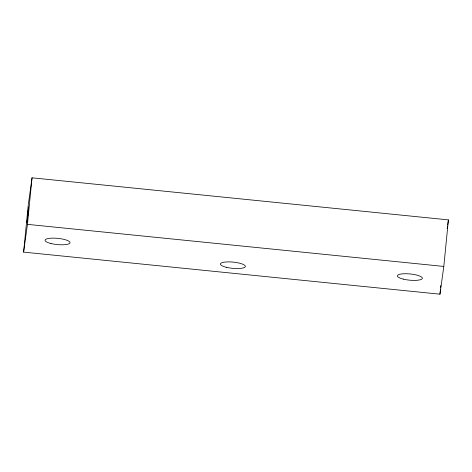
<?xml version="1.0" encoding="UTF-8"?>
<svg xmlns="http://www.w3.org/2000/svg" width="472" height="472" viewBox="0 0 472 472"><rect width="100%" height="100%" fill="white"/><g stroke="black" fill="none" stroke-linecap="round" stroke-linejoin="round"><path stroke-width="0.71" d="M23.6 252.119L28.19 205.568L32.037 177.814L448.4 219.881L443.81 266.432L439.963 294.186L23.6 252.119L27.453 224.365L32.037 177.814M439.963 294.186L440.464 289.094M440.606 287.637L440.818 285.454M447.185 228.649L447.486 226.454M447.692 224.996L448.4 219.881M27.453 224.365L443.81 266.432M27.022 222.678L27.01 222.973L28.627 206.96L27.022 222.678M226.265 267.27A12.555 3.121 5.6 0 0 245.369 266.485A12.555 3.121 5.6 0 0 227.008 261.913A12.555 3.121 5.6 0 0 226.265 267.27M50.935 243.522A12.555 3.121 5.6 0 0 70.045 242.738A12.555 3.121 5.6 0 0 51.678 238.165A12.555 3.121 5.6 0 0 50.935 243.522M403.241 279.117A12.555 3.121 5.6 0 0 422.351 278.332A12.555 3.121 5.6 0 0 403.985 273.76A12.555 3.121 5.6 0 0 403.241 279.117"/></g></svg>
